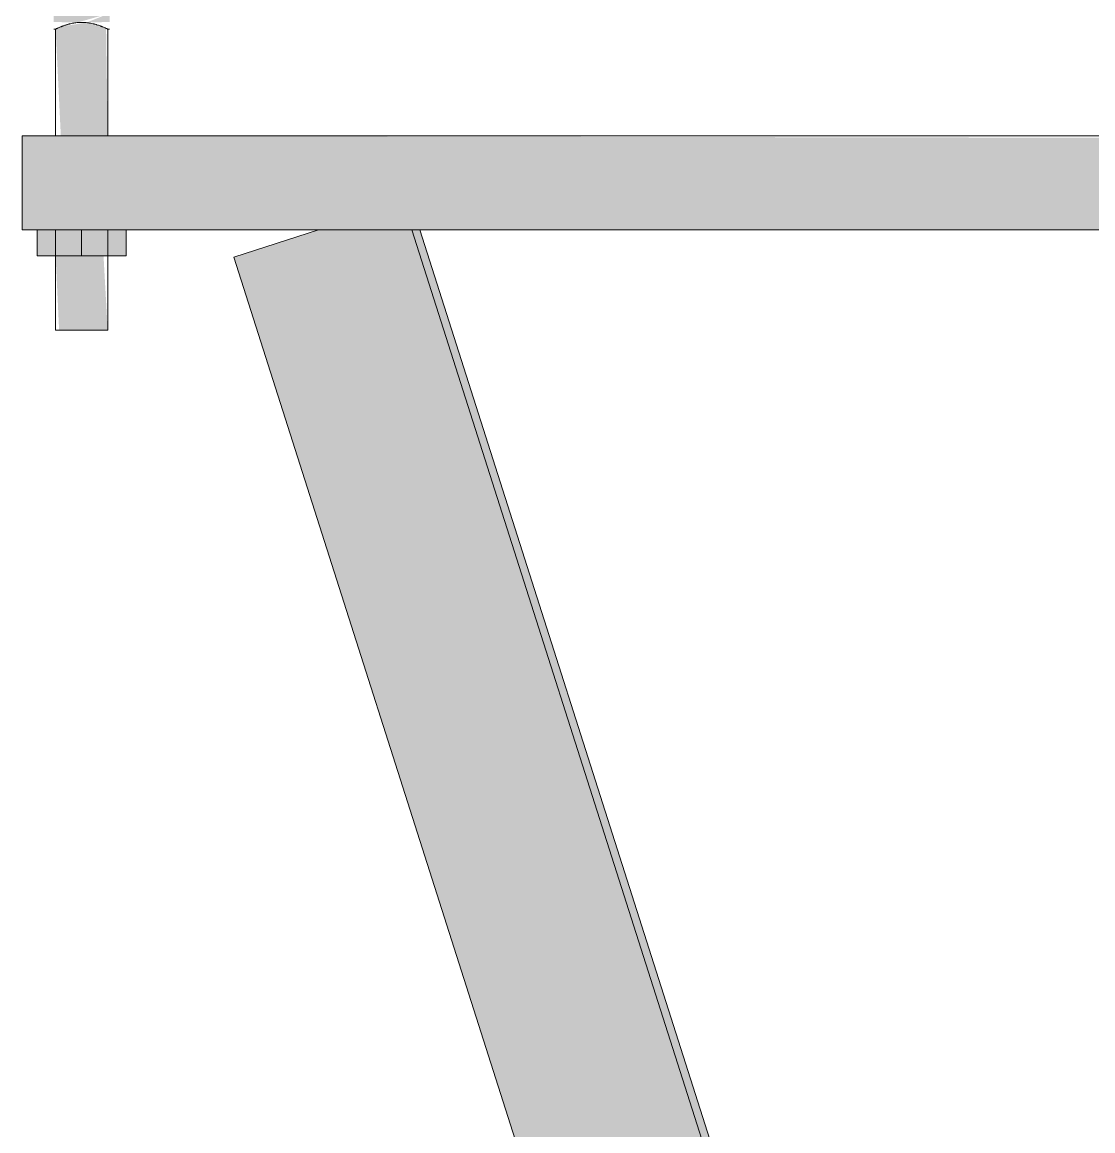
# Model space of a CAD drawing. Header units: inches. Extents: x 21380 to 98133, y -290 to 853.
# Drawn here: x 35869.99 to 35888, y 266.23 to 284.87 of the extents above; entities that cross this region are included whole.
import ezdxf

# ---------------------------------------------------------------- set-up
doc = ezdxf.new("R2010")
doc.units = ezdxf.units.IN
doc.header["$MEASUREMENT"] = 0
doc.layers.add('Q-SPCQ', color=91, linetype='Continuous', lineweight=9)

# ---------------------------------------------------------------- blocks, each defined once
blk = doc.blocks.new('Basketball_Backstop-Performance_Sports_Systems-3103-Ceiling_Hung - 27_-0_ to 27_-11 7_8_-652462-Building Section - East_West looking South')
at = {"layer": 'Q-SPCQ'}
h = blk.add_hatch(color=256, dxfattribs=at)
h.paths.add_polyline_path([(-25669.097, 284.859), (-25668.705, 284.871), (-25668.705, 285.015), (-25669.061, 284.873)], flags=0)
h.paths.add_polyline_path([(-25669.251, 284.859), (-25668.705, 285.015), (-25668.705, 285.656), (-25669.643, 285.656), (-25669.643, 284.871), (-25669.287, 284.86)], flags=0)
h = blk.add_hatch(color=256, dxfattribs=at)
h.paths.add_polyline_path([(-25669.483, 279.687), (-25668.736, 279.687), (-25668.806, 280.937), (-25669.611, 280.937), (-25669.553, 279.687)], flags=0)
h.paths.add_polyline_path([(-25669.223, 282.955), (-25668.736, 282.955), (-25668.763, 284.763), (-25669.097, 284.859), (-25669.508, 284.795), (-25669.611, 284.75), (-25669.524, 282.955), (-25669.251, 282.955)], flags=0)
h = blk.add_hatch(color=256, dxfattribs=at)
h.paths.add_polyline_path([(-25670.174, 281.375), (-25623.674, 281.375), (-25623.674, 282.875), (-25670.174, 282.955), (-25670.174, 281.497)], flags=0)
h.paths.add_polyline_path([(-25619.832, 281.375), (-25574.174, 281.375), (-25574.174, 282.955), (-25620.674, 282.875), (-25620.674, 281.375), (-25620.361, 281.375)], flags=0)
h.paths.add_polyline_path([(-25622.079, 282.059), (-25622.072, 281.848), (-25621.981, 282.059), (-25621.981, 282.237), (-25622.077, 282.064)], flags=0)
h.paths.add_polyline_path([(-25622.233, 282.052), (-25622.105, 282.107), (-25622.174, 282.212), (-25622.23, 282.059)], flags=0)
h.paths.add_polyline_path([(-25622.356, 281.808), (-25622.254, 281.844), (-25622.271, 282.109), (-25622.356, 282.157), (-25622.356, 281.835)], flags=0)
h.paths.add_polyline_path([(-25621.856, 281.928), (-25621.799, 282.125), (-25621.856, 281.937)], flags=0)
h.paths.add_polyline_path([(-25622.169, 282.226), (-25621.981, 282.312), (-25621.986, 282.396), (-25622.356, 282.39), (-25622.271, 282.232), (-25622.174, 282.227)], flags=0)
for points in [[(-25669.174, 280.937), (-25669.174, 281.375), (-25669.924, 281.375), (-25669.924, 280.937)], [(-25669.174, 280.937), (-25668.424, 280.937), (-25668.424, 281.375), (-25669.174, 281.375)], [(-25626.154, 164.313), (-25663.487, 281.375), (-25663.62, 281.375), (-25626.288, 164.313)]]:
    blk.add_hatch(color=256, dxfattribs=at).paths.add_polyline_path(points, flags=0)
h = blk.add_hatch(color=256, dxfattribs=at)
h.paths.add_polyline_path([(-25627.273, 157.563), (-25625.39, 157.563), (-25625.39, 160.188), (-25628.11, 160.188), (-25627.868, 159.431)], flags=0)
h.paths.add_polyline_path([(-25629.425, 164.313), (-25626.288, 164.314), (-25663.62, 281.375), (-25665.189, 281.375), (-25666.612, 280.918), (-25629.426, 164.314)], flags=0)
for p, q in [((-25669.643, 284.75), (-25669.611, 284.75)), ((-25669.611, 284.75), (-25669.611, 282.955)), ((-25668.736, 282.955), (-25668.736, 284.75)), ((-25668.736, 284.75), (-25668.705, 284.75)), ((-25670.174, 281.375), (-25670.174, 282.955)), ((-25670.174, 282.955), (-25622.669, 282.955)), ((-25625.486, 281.375), (-25670.174, 281.375)), ((-25669.924, 280.937), (-25669.924, 281.375)), ((-25669.611, 281.375), (-25669.611, 279.687)), ((-25669.174, 281.375), (-25669.174, 280.937)), ((-25668.736, 279.687), (-25668.736, 281.375)), ((-25668.424, 280.937), (-25668.424, 281.375)), ((-25666.612, 280.918), (-25665.189, 281.375)), ((-25626.288, 164.314), (-25663.62, 281.375)), ((-25626.154, 164.314), (-25663.487, 281.375)), ((-25669.174, 280.937), (-25669.924, 280.937)), ((-25668.424, 280.937), (-25669.174, 280.937)), ((-25629.426, 164.314), (-25666.612, 280.918)), ((-25668.736, 279.687), (-25669.611, 279.687))]:
    blk.add_line(p, q, dxfattribs=at)
blk.add_open_spline([(-25668.736, 284.75), (-25668.736, 284.75), (-25668.74, 284.752), (-25668.751, 284.758), (-25668.763, 284.762), (-25668.778, 284.769), (-25668.795, 284.777), (-25668.812, 284.785), (-25668.827, 284.791), (-25668.839, 284.795), (-25668.852, 284.799), (-25668.869, 284.806), (-25668.892, 284.814), (-25668.917, 284.822), (-25668.938, 284.829), (-25668.954, 284.833), (-25668.971, 284.837), (-25668.993, 284.842), (-25669.023, 284.848), (-25669.059, 284.855), (-25669.097, 284.859), (-25669.135, 284.862), (-25669.174, 284.862), (-25669.213, 284.862), (-25669.251, 284.859), (-25669.289, 284.855), (-25669.325, 284.848), (-25669.355, 284.842), (-25669.377, 284.837), (-25669.394, 284.833), (-25669.41, 284.829), (-25669.431, 284.822), (-25669.456, 284.814), (-25669.479, 284.806), (-25669.496, 284.799), (-25669.509, 284.795), (-25669.52, 284.791), (-25669.535, 284.785), (-25669.552, 284.777), (-25669.57, 284.769), (-25669.585, 284.762), (-25669.597, 284.758), (-25669.608, 284.752), (-25669.611, 284.75), (-25669.611, 284.75)], degree=3, knots=[0, 0, 0, 0, 0.055556, 0.083333, 0.111111, 0.138889, 0.166667, 0.194444, 0.208333, 0.222222, 0.236111, 0.25, 0.277778, 0.305556, 0.319444, 0.333333, 0.347222, 0.361111, 0.388889, 0.416667, 0.444444, 0.472222, 0.5, 0.527778, 0.555556, 0.583333, 0.611111, 0.638889, 0.652778, 0.666667, 0.680556, 0.694444, 0.722222, 0.75, 0.763889, 0.777778, 0.791667, 0.805556, 0.833333, 0.861111, 0.888889, 0.916667, 0.944444, 1, 1, 1, 1], dxfattribs=at)

msp = doc.modelspace()

# ---------------------------------------------------------------- block references
at = {"layer": 'Q-SPCQ'}
msp.add_blockref('Basketball_Backstop-Performance_Sports_Systems-3103-Ceiling_Hung - 27_-0_ to 27_-11 7_8_-652462-Building Section - East_West looking South', (61540.169, 0), dxfattribs=at)

doc.saveas('drawing.dxf')
